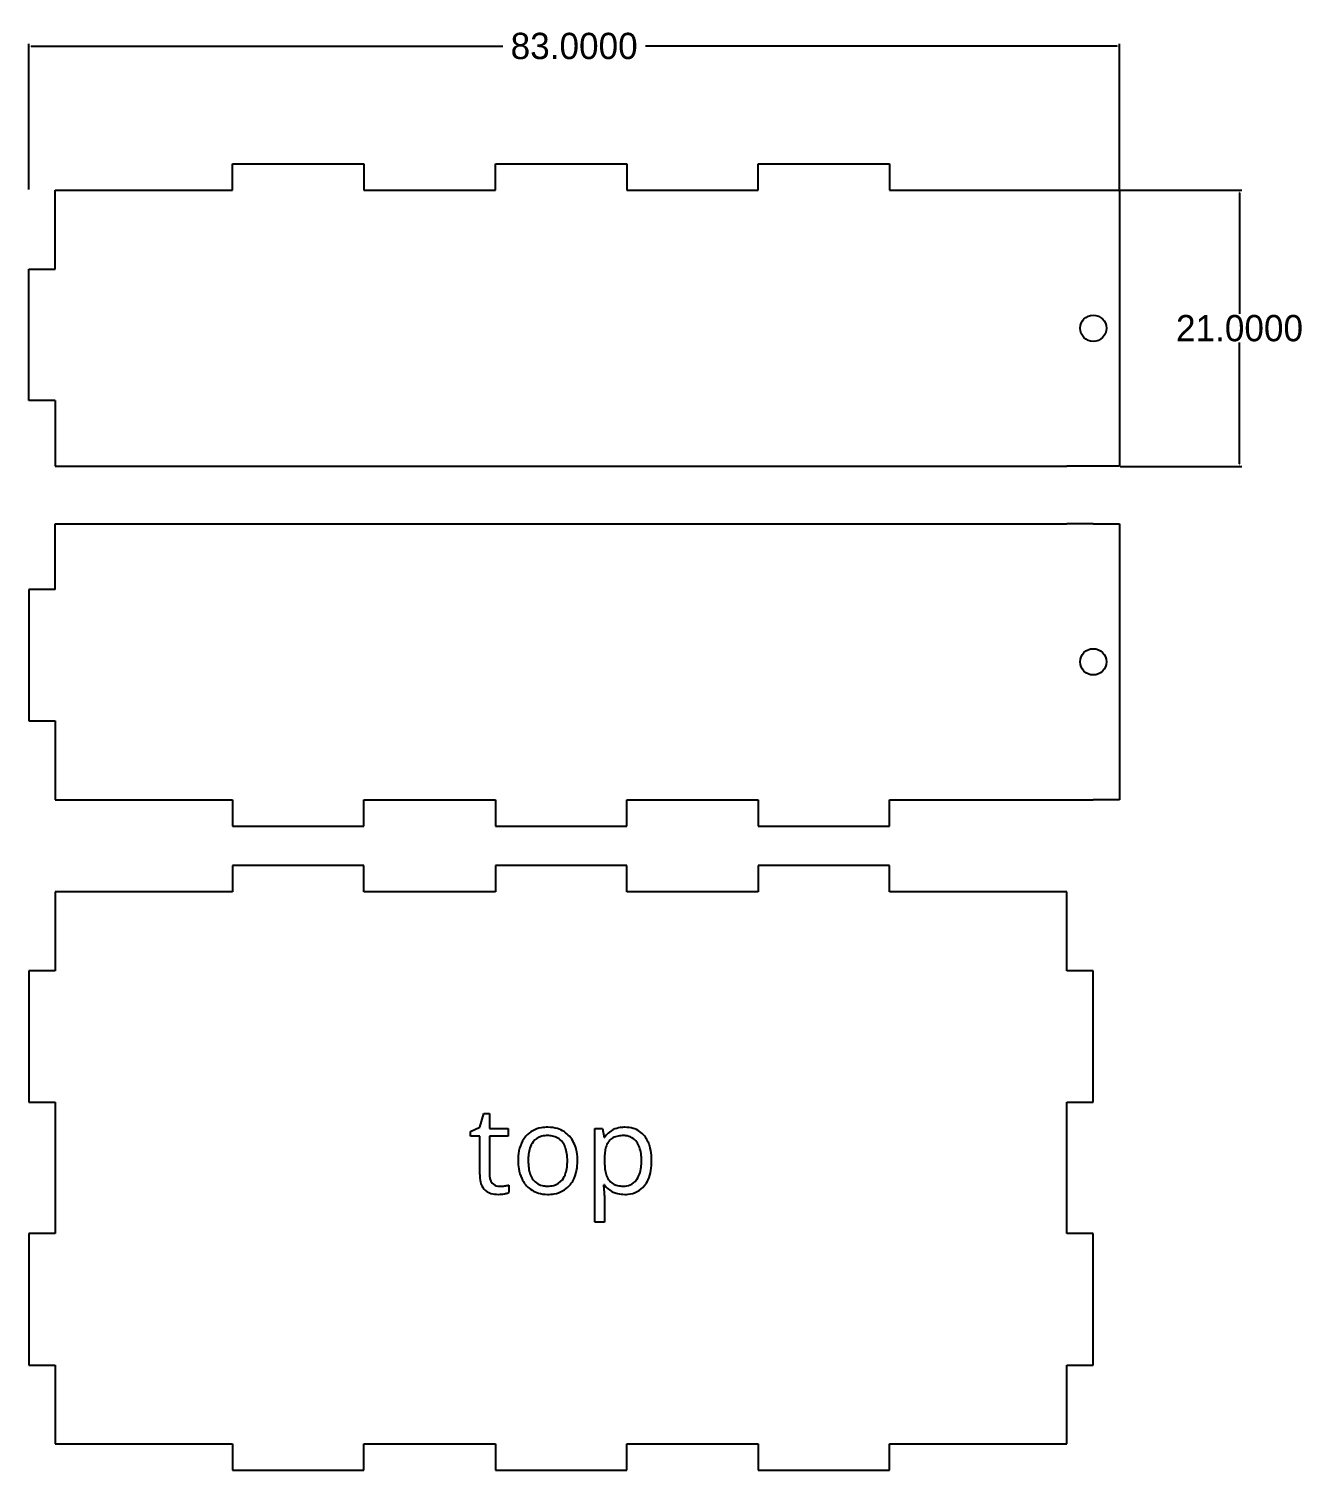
# Model space of a CAD drawing. Header units: millimetres. Extents: x -13 to 428, y -5 to 321.
# Drawn here: x 331 to 428.1, y 210.9 to 320.6 of the extents above; entities that cross this region are included whole.
import ezdxf

# ---------------------------------------------------------------- set-up
doc = ezdxf.new("R2010")
doc.units = ezdxf.units.MM
doc.header["$MEASUREMENT"] = 0
doc.layers.get('Defpoints').update_dxf_attribs({"linetype": 'CONTINUOUS'})
for name, color, linetype in [('bottom_outsideCutPath', 7, 'CONTINUOUS'), ('dimensions', 220, 'CONTINUOUS'), ('forScrews', 7, 'CONTINUOUS'), ('top_labelLayer', 7, 'CONTINUOUS'), ('top_outsideCutPath', 7, 'CONTINUOUS')]:
    doc.layers.add(name, color=color, linetype=linetype)
doc.dimstyles.new('Copy of Standard', dxfattribs={"dimtxt": 2, "dimasz": 0.18, "dimexe": 0.18, "dimexo": 0.0625, "dimgap": 0.09, "dimtad": 0, "dimtih": 1, "dimtoh": 1, "dimdec": 4, "dimzin": 0, "dimdsep": 46, "dimtxsty": 'Standard', "dimcen": 0.09, "dimadec": 0, "dimazin": 0, "dimtfac": 1, "dimtdec": 4, "dimtofl": 0, "dimtmove": 0, "dimatfit": 3, "dimfxl": 1, "dimtolj": 1, "dimtzin": 0, "dimarcsym": 0})

# ---------------------------------------------------------------- blocks, each defined once
blk = doc.blocks.new('*D29')
at = {"layer": 'Defpoints', "color": 0, "linetype": 'Continuous', "transparency": 16777216}
for p in [(331.02, 319.29), (331.02, 308.32), (414.02, 308.32)]:
    blk.add_point(p, dxfattribs=at)
at = {"layer": 'dimensions', "color": 0, "linetype": 'Continuous', "lineweight": -2, "transparency": 16777216}
for p, q in [((331.02, 308.39), (331.02, 319.47)), ((331.2, 319.29), (367.1, 319.29)), ((413.84, 319.29), (377.95, 319.29)), ((414.02, 308.39), (414.02, 319.47))]:
    blk.add_line(p, q, dxfattribs=at)
at = {"layer": 'dimensions', "color": 0, "linetype": 'Continuous', "transparency": 16777216}
for points in [[(331.2, 319.32), (331.2, 319.26), (331.02, 319.29)], [(413.84, 319.32), (413.84, 319.26), (414.02, 319.29)]]:
    blk.add_solid(points, dxfattribs=at)
at = {"layer": 'dimensions', "color": 0, "linetype": 'Continuous', "transparency": 16777216, "insert": (372.52, 319.29), "char_height": 2, "attachment_point": 5}
blk.add_mtext('\\A1;83.0000', dxfattribs=at)
blk = doc.blocks.new('*D30')
at = {"layer": 'Defpoints', "color": 0, "linetype": 'Continuous', "transparency": 16777216}
for p in [(414.02, 308.32), (423.15, 308.32), (414.02, 287.32)]:
    blk.add_point(p, dxfattribs=at)
at = {"layer": 'dimensions', "color": 0, "linetype": 'Continuous', "lineweight": -2, "transparency": 16777216}
for p, q in [((414.08, 308.32), (423.33, 308.32)), ((423.15, 308.14), (423.15, 298.91)), ((423.15, 287.5), (423.15, 296.73)), ((414.08, 287.32), (423.33, 287.32))]:
    blk.add_line(p, q, dxfattribs=at)
at = {"layer": 'dimensions', "color": 0, "linetype": 'Continuous', "transparency": 16777216}
for points in [[(423.12, 308.14), (423.18, 308.14), (423.15, 308.32)], [(423.12, 287.5), (423.18, 287.5), (423.15, 287.32)]]:
    blk.add_solid(points, dxfattribs=at)
at = {"layer": 'dimensions', "color": 0, "linetype": 'Continuous', "transparency": 16777216, "insert": (423.15, 297.82), "char_height": 2, "attachment_point": 5}
blk.add_mtext('\\A1;21.0000', dxfattribs=at)

msp = doc.modelspace()

# ---------------------------------------------------------------- linework, layer by layer
at = {"layer": 'bottom_outsideCutPath'}
for p, q in [((346.52226, 308.32296), (346.52226, 310.32296)), ((346.52226, 310.32296), (356.52226, 310.32296)), ((356.52226, 310.32296), (356.52226, 308.32296)), ((366.52226, 308.32296), (366.52226, 310.32296)), ((366.52226, 310.32296), (376.52226, 310.32296)), ((376.52226, 310.32296), (376.52226, 308.32296)), ((386.52226, 308.32296), (386.52226, 310.32296)), ((386.52226, 310.32296), (396.52226, 310.32296)), ((396.52226, 310.32296), (396.52226, 308.32296)), ((333.02226, 302.32296), (333.02226, 308.32296)), ((333.02226, 308.32296), (346.52226, 308.32296)), ((356.52226, 308.32296), (366.52226, 308.32296)), ((376.52226, 308.32296), (386.52226, 308.32296)), ((396.52226, 308.32296), (406.52226, 308.32296)), ((406.52226, 308.32296), (410.02226, 308.32296)), ((331.02226, 292.32296), (331.02226, 302.32296)), ((331.02226, 302.32296), (333.02226, 302.32296)), ((333.02226, 292.32296), (331.02226, 292.32296)), ((333.02226, 277.9477), (331.02226, 277.9477)), ((331.02226, 277.9477), (331.02226, 267.9477)), ((331.02226, 267.9477), (333.02226, 267.9477)), ((333.02226, 267.9477), (333.02226, 261.9477)), ((333.02226, 261.9477), (346.52226, 261.9477)), ((346.52226, 261.9477), (346.52226, 259.9477)), ((356.52226, 259.9477), (356.52226, 261.9477)), ((356.52226, 261.9477), (366.52226, 261.9477)), ((366.52226, 261.9477), (366.52226, 259.9477)), ((376.52226, 259.9477), (376.52226, 261.9477)), ((376.52226, 261.9477), (386.52226, 261.9477)), ((386.52226, 261.9477), (386.52226, 259.9477)), ((396.52226, 259.9477), (396.52226, 261.9477)), ((396.52226, 261.9477), (406.52226, 261.9477)), ((406.52226, 261.9477), (410.02226, 261.9477)), ((346.52226, 259.9477), (356.52226, 259.9477)), ((366.52226, 259.9477), (376.52226, 259.9477)), ((386.52226, 259.9477), (396.52226, 259.9477))]:
    msp.add_line(p, q, dxfattribs=at)
at = {"layer": 'bottom_outsideCutPath', "linetype": 'Continuous'}
for p, q in [((410.02226, 308.32296), (412.02226, 308.32296)), ((412.02226, 308.32296), (414.02226, 308.32296)), ((414.02226, 308.32296), (414.02226, 287.32296)), ((333.02226, 292.32296), (333.02226, 287.32296)), ((333.02226, 287.32296), (410.02226, 287.32296)), ((412.02226, 287.32296), (410.02226, 287.32296)), ((414.02226, 287.32296), (412.02226, 287.32296)), ((333.02226, 282.9477), (410.02226, 282.9477)), ((333.02226, 277.9477), (333.02226, 282.9477)), ((412.02226, 282.9477), (410.02226, 282.9477)), ((412.02226, 282.9477), (414.02226, 282.9477)), ((414.02226, 282.9477), (414.02226, 261.9477)), ((410.02226, 261.9477), (412.02226, 261.9477)), ((414.02226, 261.9477), (412.02226, 261.9477))]:
    msp.add_line(p, q, dxfattribs=at)
at = {"layer": 'forScrews', "linetype": 'Continuous'}
for centre in [(412.02226, 297.82296), (412.02226, 272.4477)]:
    msp.add_circle(centre, 1, dxfattribs=at)
at = {"layer": 'top_labelLayer'}
for p, q in [((365.33199, 237.03384), (365.64645, 238.08501)), ((365.64645, 238.08501), (366.0777, 238.08501)), ((366.0777, 238.08501), (366.0777, 236.94399)), ((364.62672, 236.72388), (365.33199, 237.03384)), ((366.0777, 236.94399), (367.50621, 236.94399)), ((367.50621, 236.94399), (367.50621, 236.3645)), ((374.08277, 229.8104), (374.08277, 236.94399)), ((374.08277, 236.94399), (374.68922, 236.94399)), ((374.68922, 236.94399), (374.79254, 236.27016)), ((364.62672, 236.3645), (364.62672, 236.72388)), ((365.33199, 236.3645), (364.62672, 236.3645)), ((365.33199, 233.43559), (365.33199, 236.3645)), ((367.50621, 236.3645), (366.0777, 236.3645)), ((366.0777, 236.3645), (366.0777, 233.46704)), ((374.79254, 236.27016), (374.82848, 236.27016)), ((374.82848, 234.65298), (374.82848, 234.48677)), ((367.54215, 232.63598), (367.54215, 232.06548)), ((374.82848, 232.65395), (374.77457, 232.65395)), ((374.82848, 231.83638), (374.82848, 229.8104)), ((374.82848, 229.8104), (374.08277, 229.8104))]:
    msp.add_line(p, q, dxfattribs=at)
for centre, radius, start, end in [((370.31927, 235.04202), 1.97242, 99.175947, 137.9832629), ((370.51145, 234.13762), 2.89625, 89.7326584, 100.0759462), ((370.54986, 234.52821), 2.50575, 73.5222515, 90.5692408), ((370.6968, 235.06211), 1.95213, 41.1445701, 73.2133886), ((376.28356, 235.16002), 1.86748, 97.7066192, 114.8821565), ((376.36733, 234.61676), 2.41708, 89.8468028, 97.9474301), ((376.39687, 234.74818), 2.28577, 74.1923753, 90.5785341), ((376.55503, 235.32314), 1.68948, 38.0523472, 74.0417446), ((370.80884, 234.77289), 2.53163, 150.7111566, 169.4695294), ((370.38909, 234.98844), 2.06016, 138.1759532, 150.2287455), ((370.62719, 234.98979), 1.54182, 142.9025678, 162.3749784), ((370.33729, 235.19367), 1.18768, 103.4685233, 142.3118963), ((370.48641, 234.62583), 1.77469, 89.4805929, 103.8805131), ((370.51292, 234.51972), 1.88074, 79.3453452, 90.317512), ((370.65609, 235.15851), 1.2267, 37.9577659, 80.4006149), ((370.40416, 234.97975), 1.53536, 20.0256716, 37.4350907), ((370.41629, 234.82101), 2.322, 13.5014429, 41.0703485), ((376.4711, 235.11655), 2.00725, 132.3564555, 144.9196178), ((376.17962, 235.19414), 1.27761, 141.889076, 160.5972727), ((376.16361, 235.45201), 1.55219, 115.4005768, 132.3118502), ((375.94045, 235.36285), 0.98541, 118.5569692, 141.0243304), ((376.0974, 235.05674), 1.32934, 100.086787, 118.1918265), ((376.25062, 234.25184), 2.14866, 89.5904275, 100.3501974), ((376.26835, 234.79603), 1.60441, 84.0379728, 90.0847481), ((376.33847, 235.23578), 1.16, 35.4481753, 85.2266596), ((376.00283, 234.98159), 1.58091, 19.8991075, 35.8980198), ((376.11879, 234.98878), 2.2391, 16.3355839, 37.9090746), ((372.12369, 234.51299), 3.87187, 169.2442954, 180.3880786), ((372.96502, 234.50371), 3.94048, 173.0086092, 180.2463845), ((371.54065, 234.68538), 2.50461, 162.0652764, 173.1675218), ((369.64483, 234.7011), 2.3442, 7.7439897, 20.0690124), ((368.28218, 234.50576), 3.72076, 359.7075854, 7.8972459), ((369.33254, 234.53741), 3.44209, 1.1277064, 13.8799949), ((379.57468, 234.60719), 4.74642, 178.0663125, 179.4472787), ((378.40214, 234.6629), 3.57271, 171.0868113, 178.3247693), ((377.02016, 234.88572), 2.1729, 160.2895778, 171.2452858), ((375.25033, 234.70978), 2.38098, 7.7149379, 19.8859824), ((373.88211, 234.51474), 3.76302, 359.7108171, 7.8610703), ((374.97277, 234.6358), 3.43817, 4.5766507, 16.60886), ((373.56187, 234.49521), 4.85588, 359.9003665, 4.9018168), ((371.98235, 234.47208), 3.73046, 179.7744891, 189.0932728), ((371.02409, 234.30979), 2.75861, 188.9102539, 205.3171547), ((372.80075, 234.46739), 3.77623, 179.7059631, 187.9160623), ((371.41576, 234.26844), 2.37705, 187.7639726, 200.0976463), ((369.42775, 234.30989), 2.56543, 342.3615511, 353.7537777), ((368.07493, 234.47296), 3.92799, 353.5362848, 0.2013946), ((370.2206, 234.20227), 2.52958, 330.250718, 349.4116408), ((368.92376, 234.4608), 3.85187, 349.1762013, 0.3862489), ((368.39908, 234.48738), 4.37646, 359.9919018, 1.5419922), ((379.75901, 234.46751), 4.93057, 179.7762915, 185.7074973), ((377.81505, 234.26722), 2.97633, 185.5925073, 194.2050588), ((375.79627, 234.09096), 1.80293, 325.5754151, 344.1504503), ((374.8633, 234.36676), 2.77578, 343.9336393, 355.1137261), ((373.67228, 234.48761), 3.9728, 354.8402427, 0.1174367), ((375.56981, 234.20172), 2.82614, 335.8305824, 350.8254737), ((374.04557, 234.46097), 4.37224, 350.6562857, 0.3380187), ((367.67578, 233.40921), 2.34394, 179.3550947, 192.8477642), ((366.49967, 233.09121), 1.1276, 190.3817633, 253.8772374), ((367.57928, 233.45765), 1.50161, 179.6416957, 189.7505298), ((367.04917, 233.3631), 0.96316, 189.5479463, 205.7873502), ((366.83132, 233.26264), 0.72331, 206.1293297, 221.4084661), ((366.8069, 233.24411), 0.69274, 221.594928, 262.3505058), ((366.86499, 233.54285), 0.99671, 261.3266103, 270.191313), ((366.87344, 234.99511), 2.44897, 269.8803227, 278.3028695), ((366.89664, 234.80536), 2.25787, 278.4154455, 279.0078376), ((366.62192, 236.56034), 4.03422, 278.9590044, 280.5103465), ((366.88382, 235.15504), 2.60472, 280.4847734, 282.6267469), ((367.11355, 234.13443), 1.55858, 282.5874781, 285.579605), ((367.22699, 233.71685), 1.12587, 285.7258428, 286.2554066), ((370.73985, 234.19136), 2.45108, 205.6561215, 208.4461008), ((370.37059, 233.96522), 2.01881, 207.7947063, 238.6758091), ((370.65275, 233.98887), 1.56444, 200.0846162, 216.9131677), ((370.37413, 233.78993), 1.22221, 217.300962, 261.7099089), ((370.50348, 234.40715), 1.85204, 260.5033217, 270.2476443), ((370.52817, 234.28712), 1.73208, 269.4481424, 284.7255503), ((370.66528, 233.77859), 1.2054, 284.5662303, 322.6333785), ((370.69173, 233.93711), 1.98806, 278.8959098, 317.9979156), ((370.3447, 234.01021), 1.6008, 323.0089021, 342.6390595), ((370.6197, 233.99484), 2.08023, 318.143975, 329.7565973), ((367.77318, 231.76921), 7.05707, 2.9503279, 7.2021103), ((376.17164, 233.61503), 1.6516, 215.5850111, 245.8361879), ((376.56977, 233.94403), 1.68984, 193.943043, 208.0218638), ((376.06594, 233.68772), 1.1247, 208.5536824, 217.560547), ((376.02489, 233.67064), 1.08181, 218.1690582, 253.8046977), ((376.22554, 234.28927), 1.73198, 253.1381966, 266.848341), ((376.28181, 234.9528), 2.39768, 266.3775082, 270.051053), ((376.30092, 233.81149), 1.25648, 269.2256896, 292.0430246), ((376.49662, 233.70346), 1.76534, 274.0640073, 321.4081059), ((376.31788, 233.71046), 1.15668, 293.1429891, 324.1354002), ((376.06574, 233.9239), 1.48628, 323.1617414, 325.015082), ((376.24029, 233.91233), 2.09598, 321.3161565, 335.5436198), ((366.73042, 233.87815), 1.94767, 253.7848146, 270.8852518), ((366.76042, 233.84194), 1.91123, 270.0026926, 270.7601514), ((366.74953, 234.2552), 2.3246, 270.8933311, 275.5482723), ((366.66304, 235.15853), 3.23206, 275.5259854, 279.2939044), ((366.73963, 234.72299), 2.78988, 279.1863719, 280.1140461), ((366.86483, 234.04342), 2.09888, 280.0071019, 283.3735263), ((367.05172, 233.26383), 1.2972, 283.3069143, 288.1196895), ((367.22863, 232.72858), 0.73348, 287.9888897, 295.3048619), ((370.39632, 234.01696), 2.07639, 238.8115491, 253.2428349), ((370.47604, 234.32531), 2.39467, 253.5437104, 270.4182301), ((370.50614, 234.82632), 2.89564, 269.7502653, 279.8033341), ((368.91481, 231.83309), 5.91367, 0.0318632, 2.9015726), ((376.29666, 233.90577), 1.96804, 245.9801427, 255.5455991), ((376.36121, 234.19255), 2.26188, 255.7755333, 270.3185631), ((376.3772, 234.45991), 2.5292, 269.9226211, 275.5481427)]:
    msp.add_arc(centre, radius, start, end, dxfattribs=at)
at = {"layer": 'top_outsideCutPath'}
for p, q in [((356.52226, 256.9477), (346.52226, 256.9477)), ((346.52226, 256.9477), (346.52226, 254.9477)), ((356.52226, 254.9477), (356.52226, 256.9477)), ((376.52226, 256.9477), (366.52226, 256.9477)), ((366.52226, 256.9477), (366.52226, 254.9477)), ((376.52226, 254.9477), (376.52226, 256.9477)), ((396.52226, 256.9477), (386.52226, 256.9477)), ((386.52226, 256.9477), (386.52226, 254.9477)), ((396.52226, 254.9477), (396.52226, 256.9477)), ((333.02226, 254.9477), (333.02226, 248.9477)), ((336.52226, 254.9477), (333.02226, 254.9477)), ((346.52226, 254.9477), (336.52226, 254.9477)), ((366.52226, 254.9477), (356.52226, 254.9477)), ((386.52226, 254.9477), (376.52226, 254.9477)), ((410.02226, 254.9477), (396.52226, 254.9477)), ((410.02226, 248.9477), (410.02226, 254.9477)), ((333.02226, 248.9477), (331.02226, 248.9477)), ((331.02226, 248.9477), (331.02226, 238.9477)), ((412.02226, 248.9477), (410.02226, 248.9477)), ((412.02226, 238.9477), (412.02226, 248.9477)), ((331.02226, 238.9477), (333.02226, 238.9477)), ((333.02226, 238.9477), (333.02226, 228.9477)), ((410.02226, 228.9477), (410.02226, 238.9477)), ((410.02226, 238.9477), (412.02226, 238.9477)), ((333.02226, 228.9477), (331.02226, 228.9477)), ((331.02226, 228.9477), (331.02226, 218.9477)), ((412.02226, 228.9477), (410.02226, 228.9477)), ((412.02226, 218.9477), (412.02226, 228.9477)), ((331.02226, 218.9477), (333.02226, 218.9477)), ((333.02226, 218.9477), (333.02226, 212.9477)), ((410.02226, 212.9477), (410.02226, 218.9477)), ((410.02226, 218.9477), (412.02226, 218.9477)), ((333.02226, 212.9477), (346.52226, 212.9477)), ((346.52226, 212.9477), (346.52226, 210.9477)), ((356.52226, 210.9477), (356.52226, 212.9477)), ((356.52226, 212.9477), (366.52226, 212.9477)), ((366.52226, 212.9477), (366.52226, 210.9477)), ((376.52226, 210.9477), (376.52226, 212.9477)), ((376.52226, 212.9477), (386.52226, 212.9477)), ((386.52226, 212.9477), (386.52226, 210.9477)), ((396.52226, 210.9477), (396.52226, 212.9477)), ((396.52226, 212.9477), (406.52226, 212.9477)), ((406.52226, 212.9477), (410.02226, 212.9477)), ((346.52226, 210.9477), (356.52226, 210.9477)), ((366.52226, 210.9477), (376.52226, 210.9477)), ((386.52226, 210.9477), (396.52226, 210.9477))]:
    msp.add_line(p, q, dxfattribs=at)

# ---------------------------------------------------------------- dimensions: what is measured, and where the dimension line sits
at = {"layer": 'dimensions', "linetype": 'Continuous'}
dim = msp.add_linear_dim(base=(331.02226, 319.29339), p1=(414.02226, 308.32296), p2=(331.02226, 308.32296), dimstyle='Copy of Standard', dxfattribs=at)
dim.commit()
dim.dimension.update_dxf_attribs({"geometry": '*D29', "text_midpoint": (372.52226, 319.29339)})
dim = msp.add_linear_dim(base=(423.1489, 308.32296), p1=(414.02226, 287.32296), p2=(414.02226, 308.32296), angle=90, dimstyle='Copy of Standard', dxfattribs=at)
dim.commit()
dim.dimension.update_dxf_attribs({"geometry": '*D30', "text_midpoint": (423.1489, 297.82296)})

doc.saveas('drawing.dxf')
